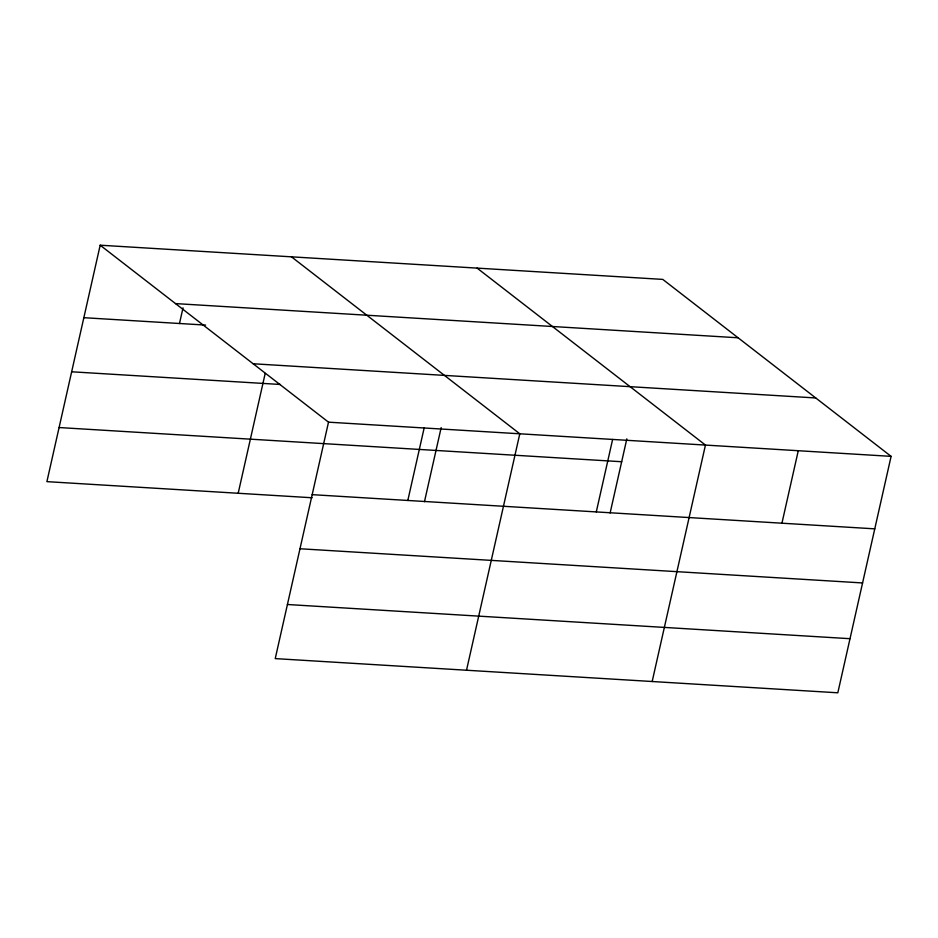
<?xml version="1.0" encoding="UTF-8"?>
<svg xmlns="http://www.w3.org/2000/svg" width="938" height="938" viewBox="0 0 938 938"><rect width="100%" height="100%" fill="white"/><g stroke="black" fill="none" stroke-linecap="round" stroke-linejoin="round"><path stroke-width="1.41" d="M100.178 245.205L328.511 422.17L275.233 658.605L837.822 692.795L891.1 456.36L662.767 279.395L100.178 245.205L46.9 481.64L312.155 497.761M179.486 323.504L183.016 307.863M238.182 493.271L265.184 373.453M407.819 500.458L424.152 427.974M424.468 501.701L441.177 427.576M466.514 670.236L519.793 433.79L291.46 256.824M596.287 511.914L612.62 439.43M610.122 512.98L626.83 438.855M652.168 681.516L705.446 445.069L477.114 268.116M781.94 523.205L798.273 450.709M175.535 303.595L738.124 337.786M83.845 317.689L205.574 325.087M253.166 363.768L815.755 397.958M71.651 371.788L280.345 384.474M328.511 422.17L891.1 456.36M59.094 427.54L621.683 461.731M312.178 494.654L874.767 528.844M299.984 548.753L862.573 582.944M287.427 604.506L850.004 638.696"/></g></svg>
